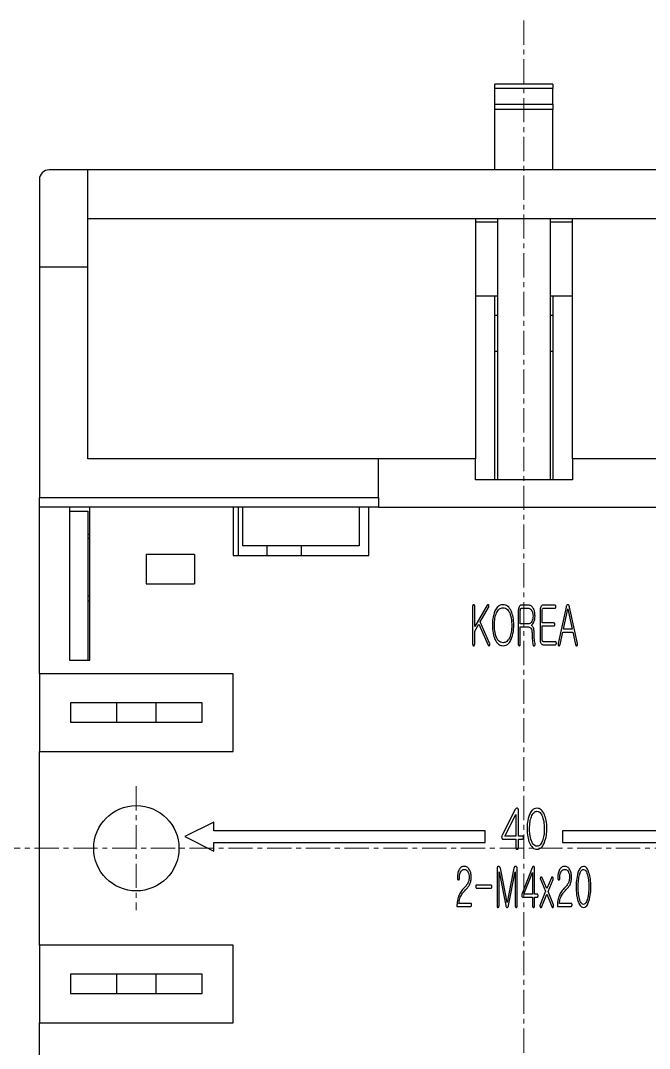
# Model space of a CAD drawing. Header units: millimetres. Extents: x 2473 to 2777, y 1336 to 1553.
# Drawn here: x 2712.2 to 2744.7, y 1407.2 to 1460.3 of the extents above; entities that cross this region are included whole.
import ezdxf

# ---------------------------------------------------------------- set-up
doc = ezdxf.new("R2010")
doc.units = ezdxf.units.MM
doc.linetypes.add('CENTER', pattern=[2, 1.25, -0.25, 0.25, -0.25])
doc.layers.add('Z_OM_CENTER', color=4, linetype='CENTER', lineweight=13)
doc.layers.add('Z_OM_OUTLINE', color=7, linetype='Continuous', lineweight=30)

msp = doc.modelspace()

# ---------------------------------------------------------------- linework, layer by layer
at = {"layer": 'Z_OM_CENTER'}
for p, q in [((2738.176, 1460.254), (2738.176, 1375.125)), ((2718.176, 1420.75), (2718.176, 1414.35)), ((2766.176, 1417.55), (2710.176, 1417.55))]:
    msp.add_line(p, q, dxfattribs=at)
at = {"layer": 'Z_OM_OUTLINE'}
for p, q in [((2739.676, 1456.974), (2736.676, 1456.974)), ((2736.676, 1456.746), (2736.676, 1456.974)), ((2739.676, 1456.974), (2739.676, 1456.746)), ((2739.676, 1456.746), (2736.676, 1456.746)), ((2736.676, 1455.943), (2736.676, 1456.746)), ((2739.676, 1455.943), (2739.676, 1456.746)), ((2736.676, 1455.943), (2739.676, 1455.943)), ((2736.676, 1455.658), (2736.676, 1455.943)), ((2739.676, 1455.943), (2739.676, 1455.658)), ((2739.676, 1455.658), (2736.676, 1455.658)), ((2736.676, 1452.55), (2736.676, 1455.658)), ((2739.676, 1452.55), (2739.676, 1455.658)), ((2715.676, 1452.55), (2713.676, 1452.55)), ((2715.676, 1447.55), (2715.676, 1452.55)), ((2760.676, 1452.55), (2715.676, 1452.55)), ((2713.176, 1452.05), (2713.176, 1447.55)), ((2715.676, 1450.05), (2760.676, 1450.05)), ((2735.676, 1450.05), (2735.676, 1437.65)), ((2736.826, 1436.55), (2736.826, 1450.05)), ((2739.526, 1450.05), (2739.526, 1436.55)), ((2740.676, 1437.65), (2740.676, 1450.05)), ((2736.826, 1449.85), (2735.676, 1449.85)), ((2740.676, 1449.85), (2739.526, 1449.85)), ((2713.176, 1447.55), (2715.676, 1447.55)), ((2713.176, 1447.55), (2713.176, 1435.65)), ((2715.676, 1437.65), (2715.676, 1447.55)), ((2735.676, 1446.05), (2736.826, 1446.05)), ((2736.676, 1436.55), (2736.676, 1446.05)), ((2739.526, 1446.05), (2740.676, 1446.05)), ((2739.676, 1446.05), (2739.676, 1436.55)), ((2736.676, 1445.061), (2736.826, 1445.061)), ((2739.526, 1445.061), (2739.676, 1445.061)), ((2736.676, 1443.189), (2736.826, 1443.189)), ((2739.526, 1443.189), (2739.676, 1443.189)), ((2730.676, 1437.65), (2715.676, 1437.65)), ((2730.676, 1435.65), (2730.676, 1437.65)), ((2735.676, 1437.65), (2730.676, 1437.65)), ((2735.676, 1436.55), (2735.676, 1437.65)), ((2740.676, 1437.65), (2740.676, 1436.55)), ((2745.676, 1437.65), (2740.676, 1437.65)), ((2740.676, 1436.55), (2735.676, 1436.55)), ((2713.176, 1435.65), (2730.676, 1435.65)), ((2713.176, 1435.15), (2713.176, 1435.65)), ((2730.676, 1435.65), (2730.676, 1435.15)), ((2723.676, 1435.15), (2713.176, 1435.15)), ((2713.176, 1426.55), (2713.176, 1435.15)), ((2714.726, 1435.15), (2714.726, 1427.25)), ((2715.776, 1427.25), (2715.776, 1435.15)), ((2723.176, 1435.15), (2723.176, 1432.65)), ((2723.426, 1435.15), (2723.426, 1432.65)), ((2729.676, 1435.15), (2723.676, 1435.15)), ((2723.676, 1433.15), (2723.676, 1435.15)), ((2730.676, 1435.15), (2729.676, 1435.15)), ((2729.676, 1435.15), (2729.676, 1433.15)), ((2730.176, 1432.65), (2730.176, 1435.15)), ((2730.676, 1435.15), (2745.676, 1435.15)), ((2714.726, 1434.95), (2715.676, 1434.95)), ((2715.676, 1434.95), (2715.676, 1427.25)), ((2715.676, 1433.75), (2715.776, 1433.75)), ((2715.676, 1433.55), (2715.776, 1433.55)), ((2729.676, 1433.15), (2723.676, 1433.15)), ((2724.926, 1432.65), (2724.926, 1433.15)), ((2726.676, 1433.15), (2726.676, 1432.65)), ((2721.176, 1432.7), (2718.676, 1432.7)), ((2718.676, 1432.7), (2718.676, 1431.2)), ((2721.176, 1432.7), (2721.176, 1431.2)), ((2723.176, 1432.65), (2730.176, 1432.65)), ((2718.676, 1431.2), (2721.176, 1431.2)), ((2715.776, 1430.55), (2715.676, 1430.55)), ((2715.776, 1430.3), (2715.676, 1430.3)), ((2735.532, 1430.037), (2735.532, 1428.086)), ((2736.28, 1430.087), (2735.637, 1428.989)), ((2735.637, 1428.989), (2735.637, 1430.037)), ((2735.92, 1429.232), (2736.354, 1429.974)), ((2737.888, 1429.821), (2737.888, 1428.092)), ((2737.992, 1429.123), (2737.992, 1429.809)), ((2738.413, 1430.091), (2738.043, 1430.091)), ((2738.064, 1429.934), (2738.401, 1429.934)), ((2739.013, 1429.822), (2739.013, 1428.316)), ((2739.118, 1429.175), (2739.118, 1429.808)), ((2739.773, 1430.091), (2739.17, 1430.091)), ((2739.19, 1429.934), (2739.773, 1429.934)), ((2740.349, 1429.99), (2739.945, 1428.119)), ((2740.214, 1428.861), (2740.441, 1429.91)), ((2740.441, 1429.91), (2740.446, 1429.91)), ((2740.446, 1429.91), (2740.672, 1428.861)), ((2740.941, 1428.116), (2740.536, 1429.99)), ((2736.409, 1428.13), (2735.92, 1429.232)), ((2735.637, 1428.759), (2735.847, 1429.118)), ((2735.637, 1428.086), (2735.637, 1428.759)), ((2735.847, 1429.118), (2736.326, 1428.036)), ((2738.401, 1429.123), (2737.992, 1429.123)), ((2737.992, 1428.966), (2738.407, 1428.966)), ((2737.992, 1428.091), (2737.992, 1428.966)), ((2739.719, 1429.175), (2739.118, 1429.175)), ((2739.118, 1429.018), (2739.719, 1429.018)), ((2739.118, 1428.327), (2739.118, 1429.018)), ((2740.042, 1428.063), (2740.181, 1428.704)), ((2740.181, 1428.704), (2740.706, 1428.704)), ((2740.672, 1428.861), (2740.214, 1428.861)), ((2740.706, 1428.704), (2740.843, 1428.061)), ((2739.798, 1428.207), (2739.191, 1428.207)), ((2739.171, 1428.05), (2739.797, 1428.05)), ((2714.726, 1427.25), (2715.776, 1427.25)), ((2723.176, 1426.55), (2713.176, 1426.55)), ((2713.176, 1426.55), (2713.176, 1422.55)), ((2723.176, 1422.55), (2723.176, 1426.55)), ((2721.576, 1425.05), (2714.776, 1425.05)), ((2714.776, 1425.05), (2714.776, 1424.05)), ((2717.176, 1424.05), (2717.176, 1425.05)), ((2719.176, 1425.05), (2719.176, 1424.05)), ((2721.576, 1424.05), (2721.576, 1425.05)), ((2714.776, 1424.05), (2721.576, 1424.05)), ((2713.176, 1422.55), (2723.176, 1422.55)), ((2713.176, 1412.55), (2713.176, 1422.55)), ((2737.732, 1419.542), (2737.054, 1418.221)), ((2737.187, 1418.178), (2737.763, 1419.299)), ((2737.763, 1419.299), (2737.763, 1418.178)), ((2737.894, 1418.178), (2737.894, 1419.523)), ((2722.176, 1418.9), (2720.676, 1418.15)), ((2722.176, 1418.45), (2722.176, 1418.9)), ((2720.676, 1418.15), (2722.176, 1417.4)), ((2736.176, 1418.45), (2722.176, 1418.45)), ((2736.176, 1417.85), (2736.176, 1418.45)), ((2737.763, 1418.178), (2737.187, 1418.178)), ((2738.099, 1418.178), (2737.894, 1418.178)), ((2740.176, 1418.45), (2740.176, 1417.85)), ((2754.176, 1418.45), (2740.176, 1418.45)), ((2722.176, 1417.85), (2736.176, 1417.85)), ((2722.176, 1417.4), (2722.176, 1417.85)), ((2737.101, 1418.021), (2737.763, 1418.021)), ((2737.763, 1418.021), (2737.763, 1417.58)), ((2737.894, 1418.021), (2738.093, 1418.021)), ((2737.894, 1417.58), (2737.894, 1418.021)), ((2740.176, 1417.85), (2754.176, 1417.85)), ((2736.789, 1416.482), (2736.789, 1414.585)), ((2736.998, 1416.346), (2736.96, 1416.521)), ((2737.661, 1416.516), (2737.626, 1416.354)), ((2737.835, 1414.586), (2737.835, 1416.485)), ((2738.603, 1416.542), (2738.089, 1415.221)), ((2738.725, 1415.178), (2738.725, 1416.523)), ((2734.747, 1416.077), (2734.747, 1416.007)), ((2734.852, 1415.998), (2734.852, 1416.075)), ((2736.893, 1416.338), (2737.24, 1414.599)), ((2736.893, 1414.586), (2736.893, 1416.338)), ((2737.31, 1414.759), (2736.998, 1416.346)), ((2737.626, 1416.354), (2737.31, 1414.759)), ((2737.384, 1414.599), (2737.731, 1416.338)), ((2737.731, 1416.338), (2737.731, 1414.586)), ((2738.176, 1415.178), (2738.621, 1416.299)), ((2738.621, 1416.299), (2738.621, 1415.178)), ((2739.028, 1415.952), (2739.299, 1415.328)), ((2739.36, 1415.466), (2739.121, 1416.032)), ((2739.594, 1416.032), (2739.36, 1415.466)), ((2739.929, 1416.077), (2739.929, 1416.007)), ((2740.034, 1415.998), (2740.034, 1416.075)), ((2736.48, 1415.649), (2735.734, 1415.649)), ((2735.734, 1415.492), (2736.48, 1415.492)), ((2739.422, 1415.327), (2739.685, 1415.947)), ((2735.13, 1415.361), (2735.163, 1415.399)), ((2738.124, 1415.021), (2738.621, 1415.021)), ((2738.621, 1415.178), (2738.176, 1415.178)), ((2738.621, 1415.021), (2738.621, 1414.58)), ((2738.869, 1415.178), (2738.725, 1415.178)), ((2738.725, 1415.021), (2738.864, 1415.021)), ((2738.725, 1414.58), (2738.725, 1415.021)), ((2739.299, 1415.328), (2739.013, 1414.63)), ((2739.106, 1414.544), (2739.36, 1415.188)), ((2739.36, 1415.188), (2739.61, 1414.542)), ((2739.705, 1414.627), (2739.422, 1415.327)), ((2740.312, 1415.361), (2740.344, 1415.399)), ((2734.721, 1414.55), (2735.433, 1414.55)), ((2735.433, 1414.707), (2734.826, 1414.707)), ((2739.903, 1414.55), (2740.614, 1414.55)), ((2740.614, 1414.707), (2740.008, 1414.707)), ((2723.176, 1412.55), (2713.176, 1412.55)), ((2713.176, 1412.55), (2713.176, 1408.55)), ((2723.176, 1408.55), (2723.176, 1412.55)), ((2721.576, 1411.05), (2714.776, 1411.05)), ((2714.776, 1411.05), (2714.776, 1410.05)), ((2717.176, 1410.05), (2717.176, 1411.05)), ((2719.176, 1411.05), (2719.176, 1410.05)), ((2721.576, 1410.05), (2721.576, 1411.05)), ((2714.776, 1410.05), (2721.576, 1410.05)), ((2713.176, 1408.55), (2723.176, 1408.55)), ((2713.176, 1399.95), (2713.176, 1408.55))]:
    msp.add_line(p, q, dxfattribs=at)
msp.add_circle((2718.176, 1417.55), 2.2, dxfattribs=at)
msp.add_arc((2713.676, 1452.05), 0.5, 90, 180, dxfattribs=at)
for points, knots in [([(2735.548, 1430.098), (2735.542, 1430.087), (2735.533, 1430.068), (2735.533, 1430.046), (2735.532, 1430.037)], [0, 0, 0, 0, 0.557541, 1, 1, 1, 1]), ([(2735.585, 1430.117), (2735.577, 1430.116), (2735.562, 1430.114), (2735.552, 1430.103), (2735.548, 1430.098)], [0, 0, 0, 0, 0.556203, 1, 1, 1, 1]), ([(2735.62, 1430.098), (2735.615, 1430.104), (2735.605, 1430.114), (2735.591, 1430.116), (2735.585, 1430.117)], [0, 0, 0, 0, 0.558028, 1, 1, 1, 1]), ([(2735.637, 1430.037), (2735.637, 1430.049), (2735.636, 1430.071), (2735.625, 1430.09), (2735.62, 1430.098)], [0, 0, 0, 0, 0.559548, 1, 1, 1, 1]), ([(2736.321, 1430.117), (2736.316, 1430.116), (2736.306, 1430.115), (2736.291, 1430.104), (2736.284, 1430.093), (2736.28, 1430.087)], [0, 0, 0, 0, 0.279838, 0.559375, 1, 1, 1, 1]), ([(2736.358, 1430.098), (2736.353, 1430.104), (2736.345, 1430.113), (2736.331, 1430.118), (2736.324, 1430.117), (2736.321, 1430.117)], [0, 0, 0, 0, 0.558507, 0.779157, 1, 1, 1, 1]), ([(2736.354, 1429.974), (2736.36, 1429.986), (2736.37, 1430.008), (2736.372, 1430.032), (2736.373, 1430.043)], [0, 0, 0, 0, 0.559471, 1, 1, 1, 1]), ([(2736.373, 1430.043), (2736.373, 1430.054), (2736.372, 1430.073), (2736.363, 1430.09), (2736.358, 1430.098)], [0, 0, 0, 0, 0.559308, 1, 1, 1, 1]), ([(2736.682, 1429.792), (2736.638, 1429.659), (2736.559, 1429.419), (2736.555, 1429.168), (2736.553, 1429.057)], [0, 0, 0, 0, 0.559357, 1, 1, 1, 1]), ([(2737.102, 1430.117), (2737.049, 1430.111), (2736.944, 1430.1), (2736.785, 1429.986), (2736.721, 1429.866), (2736.682, 1429.792)], [0, 0, 0, 0, 0.2798236, 0.5597537, 1, 1, 1, 1]), ([(2736.761, 1429.689), (2736.802, 1429.767), (2736.86, 1429.876), (2737, 1429.952), (2737.068, 1429.957), (2737.102, 1429.96)], [0, 0, 0, 0, 0.558214, 0.77909, 1, 1, 1, 1]), ([(2737.521, 1429.792), (2737.468, 1429.886), (2737.396, 1430.016), (2737.226, 1430.107), (2737.143, 1430.114), (2737.102, 1430.117)], [0, 0, 0, 0, 0.558314, 0.779178, 1, 1, 1, 1]), ([(2737.102, 1429.96), (2737.145, 1429.955), (2737.232, 1429.946), (2737.36, 1429.849), (2737.412, 1429.75), (2737.443, 1429.689)], [0, 0, 0, 0, 0.2798277, 0.5597184, 1, 1, 1, 1]), ([(2737.652, 1429.057), (2737.649, 1429.199), (2737.642, 1429.451), (2737.558, 1429.688), (2737.521, 1429.792)], [0, 0, 0, 0, 0.560232, 1, 1, 1, 1]), ([(2737.925, 1430.008), (2737.913, 1429.974), (2737.89, 1429.914), (2737.888, 1429.849), (2737.888, 1429.821)], [0, 0, 0, 0, 0.559397, 1, 1, 1, 1]), ([(2738.043, 1430.091), (2738.029, 1430.09), (2738, 1430.087), (2737.956, 1430.058), (2737.937, 1430.027), (2737.925, 1430.008)], [0, 0, 0, 0, 0.2799946, 0.5606565, 1, 1, 1, 1]), ([(2737.992, 1429.809), (2737.993, 1429.825), (2737.994, 1429.855), (2738.004, 1429.883), (2738.009, 1429.895)], [0, 0, 0, 0, 0.560307, 1, 1, 1, 1]), ([(2738.009, 1429.895), (2738.016, 1429.907), (2738.029, 1429.928), (2738.053, 1429.932), (2738.064, 1429.934)], [0, 0, 0, 0, 0.559925, 1, 1, 1, 1]), ([(2738.401, 1429.934), (2738.423, 1429.932), (2738.467, 1429.927), (2738.536, 1429.884), (2738.566, 1429.835), (2738.585, 1429.806)], [0, 0, 0, 0, 0.279981, 0.560004, 1, 1, 1, 1]), ([(2738.666, 1429.915), (2738.632, 1429.967), (2738.585, 1430.039), (2738.484, 1430.085), (2738.437, 1430.089), (2738.413, 1430.091)], [0, 0, 0, 0, 0.558225, 0.779064, 1, 1, 1, 1]), ([(2738.585, 1429.806), (2738.606, 1429.756), (2738.642, 1429.667), (2738.645, 1429.571), (2738.647, 1429.528)], [0, 0, 0, 0, 0.55952, 1, 1, 1, 1]), ([(2738.751, 1429.528), (2738.748, 1429.603), (2738.743, 1429.738), (2738.69, 1429.861), (2738.666, 1429.915)], [0, 0, 0, 0, 0.560105, 1, 1, 1, 1]), ([(2739.051, 1430.008), (2739.038, 1429.974), (2739.015, 1429.914), (2739.014, 1429.85), (2739.013, 1429.822)], [0, 0, 0, 0, 0.559336, 1, 1, 1, 1]), ([(2739.17, 1430.091), (2739.156, 1430.09), (2739.127, 1430.087), (2739.082, 1430.059), (2739.063, 1430.027), (2739.051, 1430.008)], [0, 0, 0, 0, 0.280042, 0.560695, 1, 1, 1, 1]), ([(2739.118, 1429.808), (2739.118, 1429.825), (2739.119, 1429.855), (2739.129, 1429.882), (2739.134, 1429.895)], [0, 0, 0, 0, 0.560326, 1, 1, 1, 1]), ([(2739.134, 1429.895), (2739.142, 1429.907), (2739.155, 1429.928), (2739.179, 1429.932), (2739.19, 1429.934)], [0, 0, 0, 0, 0.560647, 1, 1, 1, 1]), ([(2739.811, 1430.068), (2739.806, 1430.075), (2739.796, 1430.088), (2739.78, 1430.09), (2739.773, 1430.091)], [0, 0, 0, 0, 0.561195, 1, 1, 1, 1]), ([(2739.773, 1429.934), (2739.778, 1429.934), (2739.787, 1429.935), (2739.801, 1429.944), (2739.807, 1429.953), (2739.811, 1429.959)], [0, 0, 0, 0, 0.279899, 0.561109, 1, 1, 1, 1]), ([(2739.824, 1430.012), (2739.824, 1430.023), (2739.823, 1430.043), (2739.815, 1430.061), (2739.811, 1430.068)], [0, 0, 0, 0, 0.559523, 1, 1, 1, 1]), ([(2739.811, 1429.959), (2739.816, 1429.969), (2739.823, 1429.986), (2739.824, 1430.004), (2739.824, 1430.012)], [0, 0, 0, 0, 0.5586083, 1, 1, 1, 1]), ([(2740.389, 1430.087), (2740.378, 1430.07), (2740.36, 1430.04), (2740.353, 1430.006), (2740.349, 1429.99)], [0, 0, 0, 0, 0.559226, 1, 1, 1, 1]), ([(2740.444, 1430.117), (2740.432, 1430.115), (2740.41, 1430.111), (2740.395, 1430.094), (2740.389, 1430.087)], [0, 0, 0, 0, 0.557465, 1, 1, 1, 1]), ([(2740.497, 1430.087), (2740.489, 1430.096), (2740.475, 1430.112), (2740.453, 1430.116), (2740.444, 1430.117)], [0, 0, 0, 0, 0.560688, 1, 1, 1, 1]), ([(2740.536, 1429.99), (2740.531, 1430.009), (2740.524, 1430.044), (2740.505, 1430.074), (2740.497, 1430.087)], [0, 0, 0, 0, 0.560396, 1, 1, 1, 1]), ([(2736.658, 1429.057), (2736.66, 1429.178), (2736.664, 1429.394), (2736.731, 1429.599), (2736.761, 1429.689)], [0, 0, 0, 0, 0.5603043, 1, 1, 1, 1]), ([(2737.443, 1429.689), (2737.479, 1429.574), (2737.543, 1429.368), (2737.546, 1429.152), (2737.548, 1429.057)], [0, 0, 0, 0, 0.559333, 1, 1, 1, 1]), ([(2738.585, 1429.253), (2738.56, 1429.215), (2738.526, 1429.163), (2738.454, 1429.127), (2738.419, 1429.124), (2738.401, 1429.123)], [0, 0, 0, 0, 0.558253, 0.779134, 1, 1, 1, 1]), ([(2738.55, 1429.045), (2738.584, 1429.073), (2738.645, 1429.124), (2738.677, 1429.195), (2738.691, 1429.227)], [0, 0, 0, 0, 0.558751, 1, 1, 1, 1]), ([(2738.647, 1429.528), (2738.644, 1429.475), (2738.64, 1429.379), (2738.602, 1429.292), (2738.585, 1429.253)], [0, 0, 0, 0, 0.560017, 1, 1, 1, 1]), ([(2738.691, 1429.227), (2738.711, 1429.281), (2738.747, 1429.379), (2738.75, 1429.482), (2738.751, 1429.528)], [0, 0, 0, 0, 0.5596324, 1, 1, 1, 1]), ([(2736.553, 1429.057), (2736.556, 1428.917), (2736.562, 1428.665), (2736.645, 1428.429), (2736.682, 1428.325)], [0, 0, 0, 0, 0.560245, 1, 1, 1, 1]), ([(2736.761, 1428.425), (2736.725, 1428.54), (2736.662, 1428.747), (2736.659, 1428.962), (2736.658, 1429.057)], [0, 0, 0, 0, 0.55936, 1, 1, 1, 1]), ([(2737.548, 1429.057), (2737.545, 1428.936), (2737.541, 1428.72), (2737.473, 1428.515), (2737.443, 1428.425)], [0, 0, 0, 0, 0.56026, 1, 1, 1, 1]), ([(2737.521, 1428.325), (2737.565, 1428.458), (2737.646, 1428.696), (2737.65, 1428.947), (2737.652, 1429.057)], [0, 0, 0, 0, 0.559336, 1, 1, 1, 1]), ([(2738.407, 1428.966), (2738.436, 1428.962), (2738.486, 1428.955), (2738.521, 1428.918), (2738.537, 1428.901)], [0, 0, 0, 0, 0.558795, 1, 1, 1, 1]), ([(2738.537, 1428.901), (2738.556, 1428.87), (2738.591, 1428.813), (2738.593, 1428.747), (2738.594, 1428.718)], [0, 0, 0, 0, 0.5583923, 1, 1, 1, 1]), ([(2738.648, 1428.965), (2738.635, 1428.986), (2738.611, 1429.024), (2738.569, 1429.039), (2738.55, 1429.045)], [0, 0, 0, 0, 0.561191, 1, 1, 1, 1]), ([(2738.594, 1428.718), (2738.595, 1428.648), (2738.595, 1428.524), (2738.602, 1428.4), (2738.605, 1428.345)], [0, 0, 0, 0, 0.559997, 1, 1, 1, 1]), ([(2738.699, 1428.744), (2738.698, 1428.788), (2738.695, 1428.865), (2738.663, 1428.934), (2738.648, 1428.965)], [0, 0, 0, 0, 0.560265, 1, 1, 1, 1]), ([(2738.713, 1428.368), (2738.708, 1428.438), (2738.7, 1428.564), (2738.699, 1428.689), (2738.699, 1428.744)], [0, 0, 0, 0, 0.5599826, 1, 1, 1, 1]), ([(2739.759, 1429.153), (2739.753, 1429.16), (2739.742, 1429.172), (2739.726, 1429.174), (2739.719, 1429.175)], [0, 0, 0, 0, 0.560218, 1, 1, 1, 1]), ([(2739.719, 1429.018), (2739.724, 1429.018), (2739.733, 1429.019), (2739.748, 1429.028), (2739.755, 1429.037), (2739.759, 1429.043)], [0, 0, 0, 0, 0.280049, 0.561166, 1, 1, 1, 1]), ([(2739.772, 1429.097), (2739.772, 1429.107), (2739.771, 1429.127), (2739.763, 1429.145), (2739.759, 1429.153)], [0, 0, 0, 0, 0.559508, 1, 1, 1, 1]), ([(2739.759, 1429.043), (2739.763, 1429.053), (2739.771, 1429.07), (2739.772, 1429.088), (2739.772, 1429.097)], [0, 0, 0, 0, 0.5586087, 1, 1, 1, 1]), ([(2736.682, 1428.325), (2736.734, 1428.231), (2736.806, 1428.099), (2736.977, 1428.008), (2737.06, 1428.001), (2737.102, 1427.997)], [0, 0, 0, 0, 0.558214, 0.779093, 1, 1, 1, 1]), ([(2737.102, 1428.154), (2737.058, 1428.159), (2736.971, 1428.168), (2736.843, 1428.265), (2736.792, 1428.364), (2736.761, 1428.425)], [0, 0, 0, 0, 0.2798871, 0.5598681, 1, 1, 1, 1]), ([(2737.443, 1428.425), (2737.401, 1428.347), (2737.343, 1428.239), (2737.204, 1428.163), (2737.136, 1428.157), (2737.102, 1428.154)], [0, 0, 0, 0, 0.558326, 0.779125, 1, 1, 1, 1]), ([(2737.102, 1427.997), (2737.155, 1428.003), (2737.26, 1428.015), (2737.418, 1428.131), (2737.482, 1428.251), (2737.521, 1428.325)], [0, 0, 0, 0, 0.279823, 0.559821, 1, 1, 1, 1]), ([(2738.605, 1428.345), (2738.609, 1428.289), (2738.617, 1428.189), (2738.637, 1428.091), (2738.645, 1428.047)], [0, 0, 0, 0, 0.560037, 1, 1, 1, 1]), ([(2738.751, 1428.123), (2738.742, 1428.168), (2738.724, 1428.249), (2738.716, 1428.332), (2738.713, 1428.368)], [0, 0, 0, 0, 0.559945, 1, 1, 1, 1]), ([(2739.013, 1428.316), (2739.014, 1428.28), (2739.016, 1428.217), (2739.041, 1428.158), (2739.051, 1428.133)], [0, 0, 0, 0, 0.5601699, 1, 1, 1, 1]), ([(2739.134, 1428.245), (2739.129, 1428.26), (2739.119, 1428.286), (2739.118, 1428.315), (2739.118, 1428.327)], [0, 0, 0, 0, 0.558752, 1, 1, 1, 1]), ([(2739.191, 1428.207), (2739.184, 1428.207), (2739.17, 1428.209), (2739.149, 1428.221), (2739.14, 1428.236), (2739.134, 1428.245)], [0, 0, 0, 0, 0.28007, 0.561107, 1, 1, 1, 1]), ([(2739.837, 1428.184), (2739.832, 1428.191), (2739.821, 1428.204), (2739.805, 1428.206), (2739.798, 1428.207)], [0, 0, 0, 0, 0.560624, 1, 1, 1, 1]), ([(2739.851, 1428.128), (2739.85, 1428.139), (2739.849, 1428.159), (2739.841, 1428.176), (2739.837, 1428.184)], [0, 0, 0, 0, 0.559508, 1, 1, 1, 1]), ([(2735.532, 1428.086), (2735.533, 1428.073), (2735.533, 1428.05), (2735.543, 1428.029), (2735.548, 1428.019)], [0, 0, 0, 0, 0.55972, 1, 1, 1, 1]), ([(2735.548, 1428.019), (2735.553, 1428.013), (2735.563, 1428.001), (2735.578, 1427.998), (2735.585, 1427.997)], [0, 0, 0, 0, 0.557874, 1, 1, 1, 1]), ([(2735.585, 1427.997), (2735.593, 1427.999), (2735.608, 1428.002), (2735.616, 1428.014), (2735.62, 1428.019)], [0, 0, 0, 0, 0.5544553, 1, 1, 1, 1]), ([(2735.62, 1428.019), (2735.626, 1428.031), (2735.637, 1428.052), (2735.637, 1428.075), (2735.637, 1428.086)], [0, 0, 0, 0, 0.55779, 1, 1, 1, 1]), ([(2736.326, 1428.036), (2736.33, 1428.026), (2736.338, 1428.009), (2736.354, 1428.001), (2736.362, 1427.997)], [0, 0, 0, 0, 0.562053, 1, 1, 1, 1]), ([(2736.362, 1427.997), (2736.366, 1427.997), (2736.373, 1427.996), (2736.387, 1427.998), (2736.395, 1428.004), (2736.399, 1428.008)], [0, 0, 0, 0, 0.28603, 0.556051, 1, 1, 1, 1]), ([(2736.399, 1428.008), (2736.406, 1428.017), (2736.416, 1428.032), (2736.419, 1428.05), (2736.421, 1428.058)], [0, 0, 0, 0, 0.558006, 1, 1, 1, 1]), ([(2736.421, 1428.058), (2736.421, 1428.072), (2736.421, 1428.096), (2736.413, 1428.12), (2736.409, 1428.13)], [0, 0, 0, 0, 0.559012, 1, 1, 1, 1]), ([(2737.888, 1428.092), (2737.888, 1428.078), (2737.888, 1428.054), (2737.899, 1428.032), (2737.903, 1428.022)], [0, 0, 0, 0, 0.560191, 1, 1, 1, 1]), ([(2737.903, 1428.022), (2737.908, 1428.015), (2737.917, 1428.001), (2737.933, 1427.999), (2737.94, 1427.997)], [0, 0, 0, 0, 0.5606402, 1, 1, 1, 1]), ([(2737.94, 1427.997), (2737.944, 1427.998), (2737.953, 1427.999), (2737.966, 1428.008), (2737.972, 1428.017), (2737.976, 1428.022)], [0, 0, 0, 0, 0.279811, 0.560367, 1, 1, 1, 1]), ([(2737.976, 1428.022), (2737.981, 1428.035), (2737.992, 1428.057), (2737.992, 1428.081), (2737.992, 1428.091)], [0, 0, 0, 0, 0.558494, 1, 1, 1, 1]), ([(2738.645, 1428.047), (2738.648, 1428.036), (2738.654, 1428.016), (2738.67, 1428.003), (2738.677, 1427.997)], [0, 0, 0, 0, 0.561295, 1, 1, 1, 1]), ([(2738.677, 1427.997), (2738.684, 1427.995), (2738.698, 1427.989), (2738.712, 1427.995), (2738.718, 1427.997)], [0, 0, 0, 0, 0.556435, 1, 1, 1, 1]), ([(2738.718, 1427.997), (2738.727, 1428.004), (2738.742, 1428.016), (2738.748, 1428.034), (2738.751, 1428.042)], [0, 0, 0, 0, 0.557286, 1, 1, 1, 1]), ([(2738.751, 1428.042), (2738.754, 1428.057), (2738.759, 1428.084), (2738.754, 1428.111), (2738.751, 1428.123)], [0, 0, 0, 0, 0.558808, 1, 1, 1, 1]), ([(2739.051, 1428.133), (2739.067, 1428.107), (2739.096, 1428.062), (2739.148, 1428.053), (2739.171, 1428.05)], [0, 0, 0, 0, 0.560331, 1, 1, 1, 1]), ([(2739.797, 1428.05), (2739.802, 1428.05), (2739.811, 1428.051), (2739.826, 1428.059), (2739.833, 1428.069), (2739.837, 1428.075)], [0, 0, 0, 0, 0.280049, 0.561155, 1, 1, 1, 1]), ([(2739.837, 1428.075), (2739.842, 1428.085), (2739.85, 1428.101), (2739.85, 1428.12), (2739.851, 1428.128)], [0, 0, 0, 0, 0.558592, 1, 1, 1, 1]), ([(2739.945, 1428.119), (2739.942, 1428.104), (2739.937, 1428.079), (2739.942, 1428.053), (2739.944, 1428.042)], [0, 0, 0, 0, 0.560284, 1, 1, 1, 1]), ([(2739.944, 1428.042), (2739.947, 1428.032), (2739.953, 1428.014), (2739.967, 1428.002), (2739.973, 1427.997)], [0, 0, 0, 0, 0.56117, 1, 1, 1, 1]), ([(2739.973, 1427.997), (2739.977, 1427.996), (2739.984, 1427.993), (2739.998, 1427.993), (2740.006, 1427.999), (2740.011, 1428.003)], [0, 0, 0, 0, 0.280879, 0.562093, 1, 1, 1, 1]), ([(2740.011, 1428.003), (2740.019, 1428.013), (2740.033, 1428.031), (2740.039, 1428.053), (2740.042, 1428.063)], [0, 0, 0, 0, 0.558797, 1, 1, 1, 1]), ([(2740.843, 1428.061), (2740.847, 1428.048), (2740.853, 1428.026), (2740.867, 1428.008), (2740.873, 1428)], [0, 0, 0, 0, 0.560636, 1, 1, 1, 1]), ([(2740.873, 1428), (2740.876, 1427.998), (2740.883, 1427.994), (2740.897, 1427.991), (2740.906, 1427.995), (2740.912, 1427.997)], [0, 0, 0, 0, 0.289644, 0.557761, 1, 1, 1, 1]), ([(2740.912, 1427.997), (2740.919, 1428.004), (2740.933, 1428.015), (2740.938, 1428.031), (2740.94, 1428.039)], [0, 0, 0, 0, 0.55605, 1, 1, 1, 1]), ([(2740.94, 1428.039), (2740.943, 1428.053), (2740.947, 1428.079), (2740.943, 1428.105), (2740.941, 1428.116)], [0, 0, 0, 0, 0.559035, 1, 1, 1, 1]), ([(2737.833, 1419.617), (2737.82, 1419.616), (2737.795, 1419.614), (2737.758, 1419.587), (2737.742, 1419.559), (2737.732, 1419.542)], [0, 0, 0, 0, 0.279505, 0.560365, 1, 1, 1, 1]), ([(2737.894, 1419.523), (2737.894, 1419.535), (2737.893, 1419.558), (2737.883, 1419.59), (2737.86, 1419.612), (2737.842, 1419.615), (2737.833, 1419.617)], [0, 0, 0, 0, 0.280905, 0.560995, 0.780209, 1, 1, 1, 1]), ([(2738.465, 1419.29), (2738.422, 1419.156), (2738.346, 1418.917), (2738.341, 1418.667), (2738.339, 1418.557)], [0, 0, 0, 0, 0.559465, 1, 1, 1, 1]), ([(2738.849, 1419.617), (2738.799, 1419.61), (2738.698, 1419.597), (2738.557, 1419.476), (2738.5, 1419.36), (2738.465, 1419.29)], [0, 0, 0, 0, 0.279317, 0.559343, 1, 1, 1, 1]), ([(2738.47, 1418.554), (2738.472, 1418.674), (2738.477, 1418.886), (2738.536, 1419.09), (2738.562, 1419.18)], [0, 0, 0, 0, 0.560155, 1, 1, 1, 1]), ([(2738.562, 1419.18), (2738.594, 1419.254), (2738.638, 1419.358), (2738.755, 1419.448), (2738.818, 1419.456), (2738.849, 1419.46)], [0, 0, 0, 0, 0.559597, 0.779973, 1, 1, 1, 1]), ([(2739.231, 1419.29), (2739.186, 1419.38), (2739.122, 1419.506), (2738.967, 1419.605), (2738.888, 1419.613), (2738.849, 1419.617)], [0, 0, 0, 0, 0.558983, 0.77953, 1, 1, 1, 1]), ([(2738.849, 1419.46), (2738.889, 1419.453), (2738.968, 1419.439), (2739.069, 1419.33), (2739.109, 1419.237), (2739.134, 1419.18)], [0, 0, 0, 0, 0.278509, 0.558669, 1, 1, 1, 1]), ([(2739.134, 1419.18), (2739.166, 1419.065), (2739.223, 1418.86), (2739.227, 1418.648), (2739.229, 1418.554)], [0, 0, 0, 0, 0.5595476, 1, 1, 1, 1]), ([(2739.359, 1418.557), (2739.356, 1418.698), (2739.349, 1418.949), (2739.267, 1419.185), (2739.231, 1419.29)], [0, 0, 0, 0, 0.5601596, 1, 1, 1, 1]), ([(2737.054, 1418.221), (2737.044, 1418.197), (2737.025, 1418.154), (2737.029, 1418.108), (2737.03, 1418.087)], [0, 0, 0, 0, 0.559878, 1, 1, 1, 1]), ([(2737.03, 1418.087), (2737.033, 1418.078), (2737.038, 1418.059), (2737.054, 1418.035), (2737.077, 1418.022), (2737.093, 1418.021), (2737.101, 1418.021)], [0, 0, 0, 0, 0.2801725, 0.5597987, 0.7794596, 1, 1, 1, 1]), ([(2738.141, 1418.155), (2738.135, 1418.162), (2738.123, 1418.175), (2738.107, 1418.177), (2738.099, 1418.178)], [0, 0, 0, 0, 0.560238, 1, 1, 1, 1]), ([(2738.139, 1418.047), (2738.144, 1418.056), (2738.154, 1418.073), (2738.155, 1418.092), (2738.156, 1418.101)], [0, 0, 0, 0, 0.558121, 1, 1, 1, 1]), ([(2738.156, 1418.101), (2738.155, 1418.111), (2738.154, 1418.13), (2738.145, 1418.147), (2738.141, 1418.155)], [0, 0, 0, 0, 0.559191, 1, 1, 1, 1]), ([(2738.339, 1418.557), (2738.343, 1418.417), (2738.35, 1418.168), (2738.43, 1417.932), (2738.465, 1417.828)], [0, 0, 0, 0, 0.560155, 1, 1, 1, 1]), ([(2738.562, 1417.934), (2738.531, 1418.048), (2738.475, 1418.251), (2738.471, 1418.462), (2738.47, 1418.554)], [0, 0, 0, 0, 0.559559, 1, 1, 1, 1]), ([(2739.229, 1418.554), (2739.226, 1418.436), (2739.221, 1418.225), (2739.16, 1418.023), (2739.134, 1417.934)], [0, 0, 0, 0, 0.56013, 1, 1, 1, 1]), ([(2739.231, 1417.828), (2739.275, 1417.961), (2739.352, 1418.198), (2739.357, 1418.447), (2739.359, 1418.557)], [0, 0, 0, 0, 0.559448, 1, 1, 1, 1]), ([(2737.763, 1417.58), (2737.763, 1417.568), (2737.764, 1417.546), (2737.777, 1417.527), (2737.782, 1417.519)], [0, 0, 0, 0, 0.560478, 1, 1, 1, 1]), ([(2737.873, 1417.519), (2737.88, 1417.529), (2737.892, 1417.548), (2737.893, 1417.571), (2737.894, 1417.58)], [0, 0, 0, 0, 0.559048, 1, 1, 1, 1]), ([(2738.093, 1418.021), (2738.103, 1418.022), (2738.122, 1418.025), (2738.134, 1418.04), (2738.139, 1418.047)], [0, 0, 0, 0, 0.55947, 1, 1, 1, 1]), ([(2738.465, 1417.828), (2738.511, 1417.737), (2738.575, 1417.61), (2738.73, 1417.51), (2738.81, 1417.501), (2738.849, 1417.497)], [0, 0, 0, 0, 0.558991, 0.779548, 1, 1, 1, 1]), ([(2738.849, 1417.654), (2738.809, 1417.661), (2738.729, 1417.674), (2738.627, 1417.783), (2738.587, 1417.877), (2738.562, 1417.934)], [0, 0, 0, 0, 0.27863, 0.558768, 1, 1, 1, 1]), ([(2739.134, 1417.934), (2739.102, 1417.861), (2739.057, 1417.759), (2738.943, 1417.667), (2738.88, 1417.658), (2738.849, 1417.654)], [0, 0, 0, 0, 0.559808, 0.780115, 1, 1, 1, 1]), ([(2738.849, 1417.497), (2738.899, 1417.504), (2739, 1417.518), (2739.14, 1417.642), (2739.197, 1417.757), (2739.231, 1417.828)], [0, 0, 0, 0, 0.279303, 0.559262, 1, 1, 1, 1]), ([(2737.782, 1417.519), (2737.789, 1417.512), (2737.803, 1417.5), (2737.821, 1417.498), (2737.829, 1417.497)], [0, 0, 0, 0, 0.557521, 1, 1, 1, 1]), ([(2737.829, 1417.497), (2737.838, 1417.499), (2737.855, 1417.501), (2737.867, 1417.514), (2737.873, 1417.519)], [0, 0, 0, 0, 0.556142, 1, 1, 1, 1]), ([(2735.1, 1416.617), (2735.069, 1416.614), (2735.007, 1416.609), (2734.907, 1416.554), (2734.862, 1416.488), (2734.834, 1416.448)], [0, 0, 0, 0, 0.28023, 0.560281, 1, 1, 1, 1]), ([(2735.365, 1416.445), (2735.328, 1416.498), (2735.263, 1416.593), (2735.15, 1416.61), (2735.1, 1416.617)], [0, 0, 0, 0, 0.560269, 1, 1, 1, 1]), ([(2736.811, 1416.579), (2736.803, 1416.561), (2736.79, 1416.531), (2736.789, 1416.497), (2736.789, 1416.482)], [0, 0, 0, 0, 0.559247, 1, 1, 1, 1]), ([(2736.864, 1416.617), (2736.852, 1416.613), (2736.83, 1416.606), (2736.817, 1416.587), (2736.811, 1416.579)], [0, 0, 0, 0, 0.558083, 1, 1, 1, 1]), ([(2736.922, 1416.595), (2736.913, 1416.603), (2736.896, 1416.617), (2736.874, 1416.617), (2736.864, 1416.617)], [0, 0, 0, 0, 0.559604, 1, 1, 1, 1]), ([(2736.96, 1416.521), (2736.956, 1416.536), (2736.949, 1416.564), (2736.93, 1416.586), (2736.922, 1416.595)], [0, 0, 0, 0, 0.5603164, 1, 1, 1, 1]), ([(2737.699, 1416.598), (2737.689, 1416.584), (2737.671, 1416.559), (2737.664, 1416.529), (2737.661, 1416.516)], [0, 0, 0, 0, 0.5589925, 1, 1, 1, 1]), ([(2737.759, 1416.617), (2737.746, 1416.617), (2737.724, 1416.618), (2737.707, 1416.604), (2737.699, 1416.598)], [0, 0, 0, 0, 0.558239, 1, 1, 1, 1]), ([(2737.811, 1416.581), (2737.803, 1416.591), (2737.79, 1416.61), (2737.768, 1416.615), (2737.759, 1416.617)], [0, 0, 0, 0, 0.560363, 1, 1, 1, 1]), ([(2737.835, 1416.485), (2737.835, 1416.504), (2737.834, 1416.538), (2737.818, 1416.568), (2737.811, 1416.581)], [0, 0, 0, 0, 0.560415, 1, 1, 1, 1]), ([(2738.679, 1416.617), (2738.668, 1416.616), (2738.647, 1416.613), (2738.62, 1416.583), (2738.61, 1416.558), (2738.603, 1416.542)], [0, 0, 0, 0, 0.277776, 0.559632, 1, 1, 1, 1]), ([(2738.725, 1416.523), (2738.725, 1416.542), (2738.724, 1416.571), (2738.709, 1416.602), (2738.693, 1416.614), (2738.684, 1416.616), (2738.679, 1416.617)], [0, 0, 0, 0, 0.500448, 0.74929, 0.874774, 1, 1, 1, 1]), ([(2740.282, 1416.617), (2740.251, 1416.614), (2740.189, 1416.609), (2740.089, 1416.554), (2740.044, 1416.488), (2740.016, 1416.448)], [0, 0, 0, 0, 0.280229, 0.560281, 1, 1, 1, 1]), ([(2740.547, 1416.445), (2740.51, 1416.498), (2740.444, 1416.593), (2740.331, 1416.61), (2740.282, 1416.617)], [0, 0, 0, 0, 0.560268, 1, 1, 1, 1]), ([(2741.251, 1416.617), (2741.208, 1416.607), (2741.122, 1416.587), (2741.026, 1416.456), (2740.988, 1416.353), (2740.965, 1416.29)], [0, 0, 0, 0, 0.277293, 0.557848, 1, 1, 1, 1]), ([(2741.535, 1416.29), (2741.505, 1416.371), (2741.464, 1416.484), (2741.353, 1416.6), (2741.285, 1416.611), (2741.251, 1416.617)], [0, 0, 0, 0, 0.560606, 0.780954, 1, 1, 1, 1]), ([(2734.834, 1416.448), (2734.805, 1416.382), (2734.753, 1416.263), (2734.749, 1416.134), (2734.747, 1416.077)], [0, 0, 0, 0, 0.559176, 1, 1, 1, 1]), ([(2734.747, 1416.007), (2734.748, 1415.993), (2734.748, 1415.968), (2734.758, 1415.945), (2734.763, 1415.935)], [0, 0, 0, 0, 0.560178, 1, 1, 1, 1]), ([(2734.835, 1415.934), (2734.841, 1415.945), (2734.851, 1415.966), (2734.852, 1415.988), (2734.852, 1415.998)], [0, 0, 0, 0, 0.55782, 1, 1, 1, 1]), ([(2734.852, 1416.075), (2734.854, 1416.127), (2734.858, 1416.22), (2734.897, 1416.304), (2734.914, 1416.341)], [0, 0, 0, 0, 0.560203, 1, 1, 1, 1]), ([(2734.914, 1416.341), (2734.94, 1416.378), (2734.986, 1416.444), (2735.065, 1416.455), (2735.1, 1416.46)], [0, 0, 0, 0, 0.55999, 1, 1, 1, 1]), ([(2735.1, 1416.46), (2735.122, 1416.458), (2735.166, 1416.454), (2735.236, 1416.414), (2735.268, 1416.367), (2735.287, 1416.339)], [0, 0, 0, 0, 0.2802821, 0.560237, 1, 1, 1, 1]), ([(2735.349, 1416.069), (2735.347, 1416.004), (2735.342, 1415.888), (2735.296, 1415.782), (2735.276, 1415.735)], [0, 0, 0, 0, 0.560084, 1, 1, 1, 1]), ([(2735.287, 1416.339), (2735.308, 1416.29), (2735.346, 1416.204), (2735.348, 1416.111), (2735.349, 1416.069)], [0, 0, 0, 0, 0.55925, 1, 1, 1, 1]), ([(2735.454, 1416.067), (2735.451, 1416.141), (2735.446, 1416.273), (2735.39, 1416.392), (2735.365, 1416.445)], [0, 0, 0, 0, 0.560167, 1, 1, 1, 1]), ([(2735.374, 1415.668), (2735.401, 1415.74), (2735.45, 1415.869), (2735.453, 1416.006), (2735.454, 1416.067)], [0, 0, 0, 0, 0.5591106, 1, 1, 1, 1]), ([(2739.021, 1416.01), (2739.02, 1415.998), (2739.017, 1415.979), (2739.025, 1415.96), (2739.028, 1415.952)], [0, 0, 0, 0, 0.558377, 1, 1, 1, 1]), ([(2739.046, 1416.054), (2739.039, 1416.046), (2739.028, 1416.033), (2739.023, 1416.017), (2739.021, 1416.01)], [0, 0, 0, 0, 0.558165, 1, 1, 1, 1]), ([(2739.085, 1416.068), (2739.077, 1416.067), (2739.062, 1416.067), (2739.051, 1416.058), (2739.046, 1416.054)], [0, 0, 0, 0, 0.555941, 1, 1, 1, 1]), ([(2739.121, 1416.032), (2739.116, 1416.041), (2739.108, 1416.057), (2739.092, 1416.064), (2739.085, 1416.068)], [0, 0, 0, 0, 0.561639, 1, 1, 1, 1]), ([(2739.628, 1416.068), (2739.624, 1416.066), (2739.614, 1416.063), (2739.602, 1416.05), (2739.597, 1416.038), (2739.594, 1416.032)], [0, 0, 0, 0, 0.2791879, 0.5604893, 1, 1, 1, 1]), ([(2739.666, 1416.051), (2739.66, 1416.057), (2739.649, 1416.067), (2739.635, 1416.067), (2739.628, 1416.068)], [0, 0, 0, 0, 0.558923, 1, 1, 1, 1]), ([(2739.69, 1416.007), (2739.688, 1416.017), (2739.683, 1416.033), (2739.671, 1416.046), (2739.666, 1416.051)], [0, 0, 0, 0, 0.558541, 1, 1, 1, 1]), ([(2739.685, 1415.947), (2739.689, 1415.958), (2739.695, 1415.978), (2739.692, 1415.998), (2739.69, 1416.007)], [0, 0, 0, 0, 0.558404, 1, 1, 1, 1]), ([(2740.016, 1416.448), (2739.987, 1416.382), (2739.935, 1416.263), (2739.931, 1416.134), (2739.929, 1416.077)], [0, 0, 0, 0, 0.559176, 1, 1, 1, 1]), ([(2739.929, 1416.007), (2739.929, 1415.993), (2739.93, 1415.968), (2739.94, 1415.945), (2739.944, 1415.935)], [0, 0, 0, 0, 0.560178, 1, 1, 1, 1]), ([(2740.017, 1415.934), (2740.023, 1415.945), (2740.033, 1415.966), (2740.033, 1415.988), (2740.034, 1415.998)], [0, 0, 0, 0, 0.557819, 1, 1, 1, 1]), ([(2740.034, 1416.075), (2740.036, 1416.127), (2740.039, 1416.22), (2740.079, 1416.304), (2740.096, 1416.341)], [0, 0, 0, 0, 0.560203, 1, 1, 1, 1]), ([(2740.096, 1416.341), (2740.122, 1416.378), (2740.168, 1416.444), (2740.247, 1416.455), (2740.282, 1416.46)], [0, 0, 0, 0, 0.5599897, 1, 1, 1, 1]), ([(2740.282, 1416.46), (2740.303, 1416.458), (2740.347, 1416.454), (2740.417, 1416.414), (2740.449, 1416.367), (2740.469, 1416.339)], [0, 0, 0, 0, 0.280282, 0.560238, 1, 1, 1, 1]), ([(2740.531, 1416.069), (2740.528, 1416.004), (2740.524, 1415.888), (2740.478, 1415.782), (2740.458, 1415.735)], [0, 0, 0, 0, 0.560084, 1, 1, 1, 1]), ([(2740.469, 1416.339), (2740.49, 1416.29), (2740.527, 1416.204), (2740.53, 1416.111), (2740.531, 1416.069)], [0, 0, 0, 0, 0.559251, 1, 1, 1, 1]), ([(2740.636, 1416.067), (2740.633, 1416.141), (2740.627, 1416.273), (2740.571, 1416.392), (2740.547, 1416.445)], [0, 0, 0, 0, 0.560167, 1, 1, 1, 1]), ([(2740.555, 1415.668), (2740.583, 1415.74), (2740.632, 1415.869), (2740.634, 1416.006), (2740.636, 1416.067)], [0, 0, 0, 0, 0.55911, 1, 1, 1, 1]), ([(2740.965, 1416.29), (2740.933, 1416.155), (2740.876, 1415.914), (2740.873, 1415.666), (2740.871, 1415.557)], [0, 0, 0, 0, 0.559667, 1, 1, 1, 1]), ([(2740.976, 1415.554), (2740.978, 1415.672), (2740.981, 1415.883), (2741.024, 1416.089), (2741.043, 1416.18)], [0, 0, 0, 0, 0.560092, 1, 1, 1, 1]), ([(2741.043, 1416.18), (2741.063, 1416.246), (2741.091, 1416.338), (2741.169, 1416.442), (2741.224, 1416.454), (2741.251, 1416.46)], [0, 0, 0, 0, 0.561536, 0.781886, 1, 1, 1, 1]), ([(2741.251, 1416.46), (2741.284, 1416.45), (2741.352, 1416.428), (2741.414, 1416.315), (2741.44, 1416.231), (2741.457, 1416.18)], [0, 0, 0, 0, 0.2756928, 0.5570124, 1, 1, 1, 1]), ([(2741.457, 1416.18), (2741.48, 1416.064), (2741.522, 1415.858), (2741.524, 1415.647), (2741.525, 1415.554)], [0, 0, 0, 0, 0.559744, 1, 1, 1, 1]), ([(2741.63, 1415.557), (2741.628, 1415.696), (2741.623, 1415.944), (2741.562, 1416.184), (2741.535, 1416.29)], [0, 0, 0, 0, 0.560127, 1, 1, 1, 1]), ([(2734.763, 1415.935), (2734.768, 1415.927), (2734.777, 1415.914), (2734.792, 1415.912), (2734.799, 1415.911)], [0, 0, 0, 0, 0.560127, 1, 1, 1, 1]), ([(2734.799, 1415.911), (2734.803, 1415.911), (2734.812, 1415.912), (2734.825, 1415.92), (2734.831, 1415.929), (2734.835, 1415.934)], [0, 0, 0, 0, 0.279974, 0.560501, 1, 1, 1, 1]), ([(2735.057, 1415.466), (2735, 1415.401), (2734.897, 1415.286), (2734.835, 1415.145), (2734.807, 1415.083)], [0, 0, 0, 0, 0.559922, 1, 1, 1, 1]), ([(2735.276, 1415.735), (2735.239, 1415.682), (2735.174, 1415.586), (2735.093, 1415.502), (2735.057, 1415.466)], [0, 0, 0, 0, 0.559649, 1, 1, 1, 1]), ([(2735.163, 1415.399), (2735.207, 1415.446), (2735.285, 1415.529), (2735.347, 1415.625), (2735.374, 1415.668)], [0, 0, 0, 0, 0.560289, 1, 1, 1, 1]), ([(2735.734, 1415.649), (2735.73, 1415.648), (2735.722, 1415.647), (2735.707, 1415.639), (2735.694, 1415.612), (2735.694, 1415.588), (2735.694, 1415.572)], [0, 0, 0, 0, 0.127649, 0.249337, 0.501658, 1, 1, 1, 1]), ([(2735.694, 1415.572), (2735.695, 1415.555), (2735.696, 1415.531), (2735.707, 1415.503), (2735.721, 1415.493), (2735.729, 1415.492), (2735.734, 1415.492)], [0, 0, 0, 0, 0.4982146, 0.7512814, 0.8726082, 1, 1, 1, 1]), ([(2736.52, 1415.572), (2736.52, 1415.588), (2736.519, 1415.612), (2736.506, 1415.639), (2736.492, 1415.647), (2736.484, 1415.648), (2736.48, 1415.649)], [0, 0, 0, 0, 0.498537, 0.750605, 0.872583, 1, 1, 1, 1]), ([(2736.48, 1415.492), (2736.484, 1415.492), (2736.492, 1415.493), (2736.507, 1415.502), (2736.519, 1415.53), (2736.52, 1415.555), (2736.52, 1415.572)], [0, 0, 0, 0, 0.127583, 0.248959, 0.501882, 1, 1, 1, 1]), ([(2739.944, 1415.935), (2739.949, 1415.927), (2739.958, 1415.914), (2739.974, 1415.912), (2739.981, 1415.911)], [0, 0, 0, 0, 0.560123, 1, 1, 1, 1]), ([(2739.981, 1415.911), (2739.985, 1415.911), (2739.993, 1415.912), (2740.007, 1415.92), (2740.013, 1415.929), (2740.017, 1415.934)], [0, 0, 0, 0, 0.279972, 0.560499, 1, 1, 1, 1]), ([(2740.239, 1415.466), (2740.182, 1415.401), (2740.079, 1415.286), (2740.016, 1415.145), (2739.989, 1415.083)], [0, 0, 0, 0, 0.559922, 1, 1, 1, 1]), ([(2740.458, 1415.735), (2740.421, 1415.682), (2740.355, 1415.586), (2740.275, 1415.502), (2740.239, 1415.466)], [0, 0, 0, 0, 0.559649, 1, 1, 1, 1]), ([(2740.344, 1415.399), (2740.388, 1415.446), (2740.467, 1415.529), (2740.528, 1415.625), (2740.555, 1415.668)], [0, 0, 0, 0, 0.5602892, 1, 1, 1, 1]), ([(2740.871, 1415.557), (2740.874, 1415.419), (2740.878, 1415.172), (2740.938, 1414.933), (2740.965, 1414.828)], [0, 0, 0, 0, 0.560115, 1, 1, 1, 1]), ([(2741.043, 1414.934), (2741.02, 1415.049), (2740.979, 1415.254), (2740.977, 1415.463), (2740.976, 1415.554)], [0, 0, 0, 0, 0.559761, 1, 1, 1, 1]), ([(2741.525, 1415.554), (2741.524, 1415.437), (2741.52, 1415.228), (2741.476, 1415.024), (2741.457, 1414.934)], [0, 0, 0, 0, 0.5600827, 1, 1, 1, 1]), ([(2741.535, 1414.828), (2741.567, 1414.962), (2741.625, 1415.202), (2741.628, 1415.449), (2741.63, 1415.557)], [0, 0, 0, 0, 0.559649, 1, 1, 1, 1]), ([(2734.807, 1415.083), (2734.778, 1414.985), (2734.726, 1414.811), (2734.723, 1414.63), (2734.721, 1414.55)], [0, 0, 0, 0, 0.559578, 1, 1, 1, 1]), ([(2734.826, 1414.707), (2734.831, 1414.769), (2734.839, 1414.88), (2734.877, 1414.985), (2734.893, 1415.031)], [0, 0, 0, 0, 0.5601521, 1, 1, 1, 1]), ([(2734.893, 1415.031), (2734.93, 1415.098), (2734.996, 1415.217), (2735.089, 1415.317), (2735.13, 1415.361)], [0, 0, 0, 0, 0.559457, 1, 1, 1, 1]), ([(2738.089, 1415.221), (2738.081, 1415.196), (2738.067, 1415.153), (2738.07, 1415.107), (2738.071, 1415.087)], [0, 0, 0, 0, 0.56, 1, 1, 1, 1]), ([(2738.071, 1415.087), (2738.074, 1415.07), (2738.079, 1415.046), (2738.103, 1415.023), (2738.117, 1415.022), (2738.124, 1415.021)], [0, 0, 0, 0, 0.558253, 0.779419, 1, 1, 1, 1]), ([(2738.864, 1415.021), (2738.868, 1415.021), (2738.877, 1415.022), (2738.889, 1415.031), (2738.894, 1415.041), (2738.897, 1415.047)], [0, 0, 0, 0, 0.279468, 0.561707, 1, 1, 1, 1]), ([(2738.898, 1415.155), (2738.894, 1415.162), (2738.888, 1415.173), (2738.875, 1415.176), (2738.869, 1415.178)], [0, 0, 0, 0, 0.560235, 1, 1, 1, 1]), ([(2738.897, 1415.047), (2738.901, 1415.056), (2738.908, 1415.074), (2738.908, 1415.092), (2738.908, 1415.101)], [0, 0, 0, 0, 0.5587611, 1, 1, 1, 1]), ([(2738.908, 1415.101), (2738.908, 1415.111), (2738.908, 1415.13), (2738.901, 1415.147), (2738.898, 1415.155)], [0, 0, 0, 0, 0.5596572, 1, 1, 1, 1]), ([(2739.989, 1415.083), (2739.96, 1414.985), (2739.907, 1414.811), (2739.904, 1414.63), (2739.903, 1414.55)], [0, 0, 0, 0, 0.559578, 1, 1, 1, 1]), ([(2740.008, 1414.707), (2740.012, 1414.769), (2740.021, 1414.88), (2740.058, 1414.985), (2740.075, 1415.031)], [0, 0, 0, 0, 0.560152, 1, 1, 1, 1]), ([(2740.075, 1415.031), (2740.112, 1415.098), (2740.178, 1415.217), (2740.271, 1415.317), (2740.312, 1415.361)], [0, 0, 0, 0, 0.559457, 1, 1, 1, 1]), ([(2741.251, 1414.654), (2741.217, 1414.665), (2741.149, 1414.685), (2741.085, 1414.799), (2741.059, 1414.883), (2741.043, 1414.934)], [0, 0, 0, 0, 0.27588, 0.557084, 1, 1, 1, 1]), ([(2741.457, 1414.934), (2741.436, 1414.869), (2741.408, 1414.777), (2741.331, 1414.674), (2741.277, 1414.661), (2741.251, 1414.654)], [0, 0, 0, 0, 0.561607, 0.782007, 1, 1, 1, 1]), ([(2735.467, 1414.684), (2735.462, 1414.691), (2735.456, 1414.7), (2735.442, 1414.706), (2735.436, 1414.707), (2735.433, 1414.707)], [0, 0, 0, 0, 0.558061, 0.778529, 1, 1, 1, 1]), ([(2735.433, 1414.55), (2735.437, 1414.55), (2735.445, 1414.551), (2735.458, 1414.56), (2735.464, 1414.569), (2735.467, 1414.575)], [0, 0, 0, 0, 0.279519, 0.56115, 1, 1, 1, 1]), ([(2735.48, 1414.628), (2735.48, 1414.639), (2735.479, 1414.659), (2735.471, 1414.676), (2735.467, 1414.684)], [0, 0, 0, 0, 0.559519, 1, 1, 1, 1]), ([(2735.467, 1414.575), (2735.471, 1414.585), (2735.479, 1414.601), (2735.48, 1414.62), (2735.48, 1414.628)], [0, 0, 0, 0, 0.5586028, 1, 1, 1, 1]), ([(2736.789, 1414.585), (2736.789, 1414.572), (2736.79, 1414.549), (2736.799, 1414.529), (2736.804, 1414.519)], [0, 0, 0, 0, 0.559769, 1, 1, 1, 1]), ([(2736.804, 1414.519), (2736.809, 1414.513), (2736.819, 1414.501), (2736.834, 1414.498), (2736.841, 1414.497)], [0, 0, 0, 0, 0.557874, 1, 1, 1, 1]), ([(2736.841, 1414.497), (2736.849, 1414.499), (2736.864, 1414.502), (2736.873, 1414.514), (2736.877, 1414.519)], [0, 0, 0, 0, 0.554455, 1, 1, 1, 1]), ([(2736.877, 1414.519), (2736.882, 1414.531), (2736.893, 1414.552), (2736.893, 1414.575), (2736.893, 1414.586)], [0, 0, 0, 0, 0.55779, 1, 1, 1, 1]), ([(2737.24, 1414.599), (2737.247, 1414.576), (2737.256, 1414.543), (2737.282, 1414.505), (2737.302, 1414.5), (2737.311, 1414.497)], [0, 0, 0, 0, 0.561821, 0.782154, 1, 1, 1, 1]), ([(2737.311, 1414.497), (2737.319, 1414.499), (2737.336, 1414.502), (2737.353, 1414.522), (2737.372, 1414.553), (2737.379, 1414.58), (2737.384, 1414.599)], [0, 0, 0, 0, 0.185167, 0.37159, 0.558795, 1, 1, 1, 1]), ([(2737.731, 1414.586), (2737.731, 1414.573), (2737.732, 1414.55), (2737.742, 1414.529), (2737.746, 1414.519)], [0, 0, 0, 0, 0.55972, 1, 1, 1, 1]), ([(2737.746, 1414.519), (2737.751, 1414.513), (2737.761, 1414.501), (2737.776, 1414.498), (2737.782, 1414.497)], [0, 0, 0, 0, 0.557908, 1, 1, 1, 1]), ([(2737.782, 1414.497), (2737.791, 1414.499), (2737.806, 1414.502), (2737.815, 1414.514), (2737.819, 1414.519)], [0, 0, 0, 0, 0.5547693, 1, 1, 1, 1]), ([(2737.819, 1414.519), (2737.824, 1414.531), (2737.835, 1414.552), (2737.835, 1414.575), (2737.835, 1414.586)], [0, 0, 0, 0, 0.55779, 1, 1, 1, 1]), ([(2738.621, 1414.58), (2738.621, 1414.568), (2738.621, 1414.547), (2738.631, 1414.527), (2738.636, 1414.519)], [0, 0, 0, 0, 0.560367, 1, 1, 1, 1]), ([(2738.636, 1414.519), (2738.641, 1414.512), (2738.651, 1414.5), (2738.666, 1414.498), (2738.673, 1414.497)], [0, 0, 0, 0, 0.557795, 1, 1, 1, 1]), ([(2738.673, 1414.497), (2738.681, 1414.499), (2738.696, 1414.502), (2738.705, 1414.514), (2738.708, 1414.519)], [0, 0, 0, 0, 0.553935, 1, 1, 1, 1]), ([(2738.708, 1414.519), (2738.714, 1414.53), (2738.724, 1414.549), (2738.725, 1414.571), (2738.725, 1414.58)], [0, 0, 0, 0, 0.557863, 1, 1, 1, 1]), ([(2739.013, 1414.63), (2739.009, 1414.617), (2739.001, 1414.593), (2739.003, 1414.569), (2739.003, 1414.558)], [0, 0, 0, 0, 0.559122, 1, 1, 1, 1]), ([(2739.003, 1414.558), (2739.006, 1414.547), (2739.01, 1414.528), (2739.022, 1414.512), (2739.028, 1414.506)], [0, 0, 0, 0, 0.55907, 1, 1, 1, 1]), ([(2739.028, 1414.506), (2739.031, 1414.503), (2739.037, 1414.498), (2739.051, 1414.493), (2739.061, 1414.496), (2739.067, 1414.497)], [0, 0, 0, 0, 0.288925, 0.557914, 1, 1, 1, 1]), ([(2739.067, 1414.497), (2739.072, 1414.5), (2739.083, 1414.506), (2739.096, 1414.523), (2739.102, 1414.536), (2739.106, 1414.544)], [0, 0, 0, 0, 0.279317, 0.559997, 1, 1, 1, 1]), ([(2739.61, 1414.542), (2739.615, 1414.531), (2739.621, 1414.517), (2739.635, 1414.502), (2739.644, 1414.499), (2739.648, 1414.497)], [0, 0, 0, 0, 0.559027, 0.77992, 1, 1, 1, 1]), ([(2739.648, 1414.497), (2739.652, 1414.497), (2739.66, 1414.496), (2739.674, 1414.498), (2739.682, 1414.504), (2739.687, 1414.508)], [0, 0, 0, 0, 0.286216, 0.556831, 1, 1, 1, 1]), ([(2739.687, 1414.508), (2739.693, 1414.517), (2739.704, 1414.532), (2739.708, 1414.55), (2739.71, 1414.558)], [0, 0, 0, 0, 0.558324, 1, 1, 1, 1]), ([(2739.71, 1414.558), (2739.711, 1414.571), (2739.714, 1414.594), (2739.708, 1414.617), (2739.705, 1414.627)], [0, 0, 0, 0, 0.559083, 1, 1, 1, 1]), ([(2740.649, 1414.684), (2740.644, 1414.691), (2740.637, 1414.7), (2740.624, 1414.706), (2740.618, 1414.707), (2740.614, 1414.707)], [0, 0, 0, 0, 0.558061, 0.778529, 1, 1, 1, 1]), ([(2740.614, 1414.55), (2740.619, 1414.55), (2740.627, 1414.551), (2740.64, 1414.56), (2740.645, 1414.569), (2740.649, 1414.575)], [0, 0, 0, 0, 0.279514, 0.56115, 1, 1, 1, 1]), ([(2740.662, 1414.628), (2740.661, 1414.639), (2740.661, 1414.659), (2740.652, 1414.676), (2740.649, 1414.684)], [0, 0, 0, 0, 0.55952, 1, 1, 1, 1]), ([(2740.649, 1414.575), (2740.653, 1414.585), (2740.661, 1414.601), (2740.661, 1414.62), (2740.662, 1414.628)], [0, 0, 0, 0, 0.558602, 1, 1, 1, 1]), ([(2740.965, 1414.828), (2740.994, 1414.746), (2741.035, 1414.631), (2741.148, 1414.515), (2741.217, 1414.503), (2741.251, 1414.497)], [0, 0, 0, 0, 0.560698, 0.780977, 1, 1, 1, 1]), ([(2741.251, 1414.497), (2741.293, 1414.508), (2741.38, 1414.528), (2741.474, 1414.66), (2741.512, 1414.764), (2741.535, 1414.828)], [0, 0, 0, 0, 0.277167, 0.55777, 1, 1, 1, 1])]:
    msp.add_open_spline(points, degree=3, knots=knots, dxfattribs=at)

doc.saveas('drawing.dxf')
